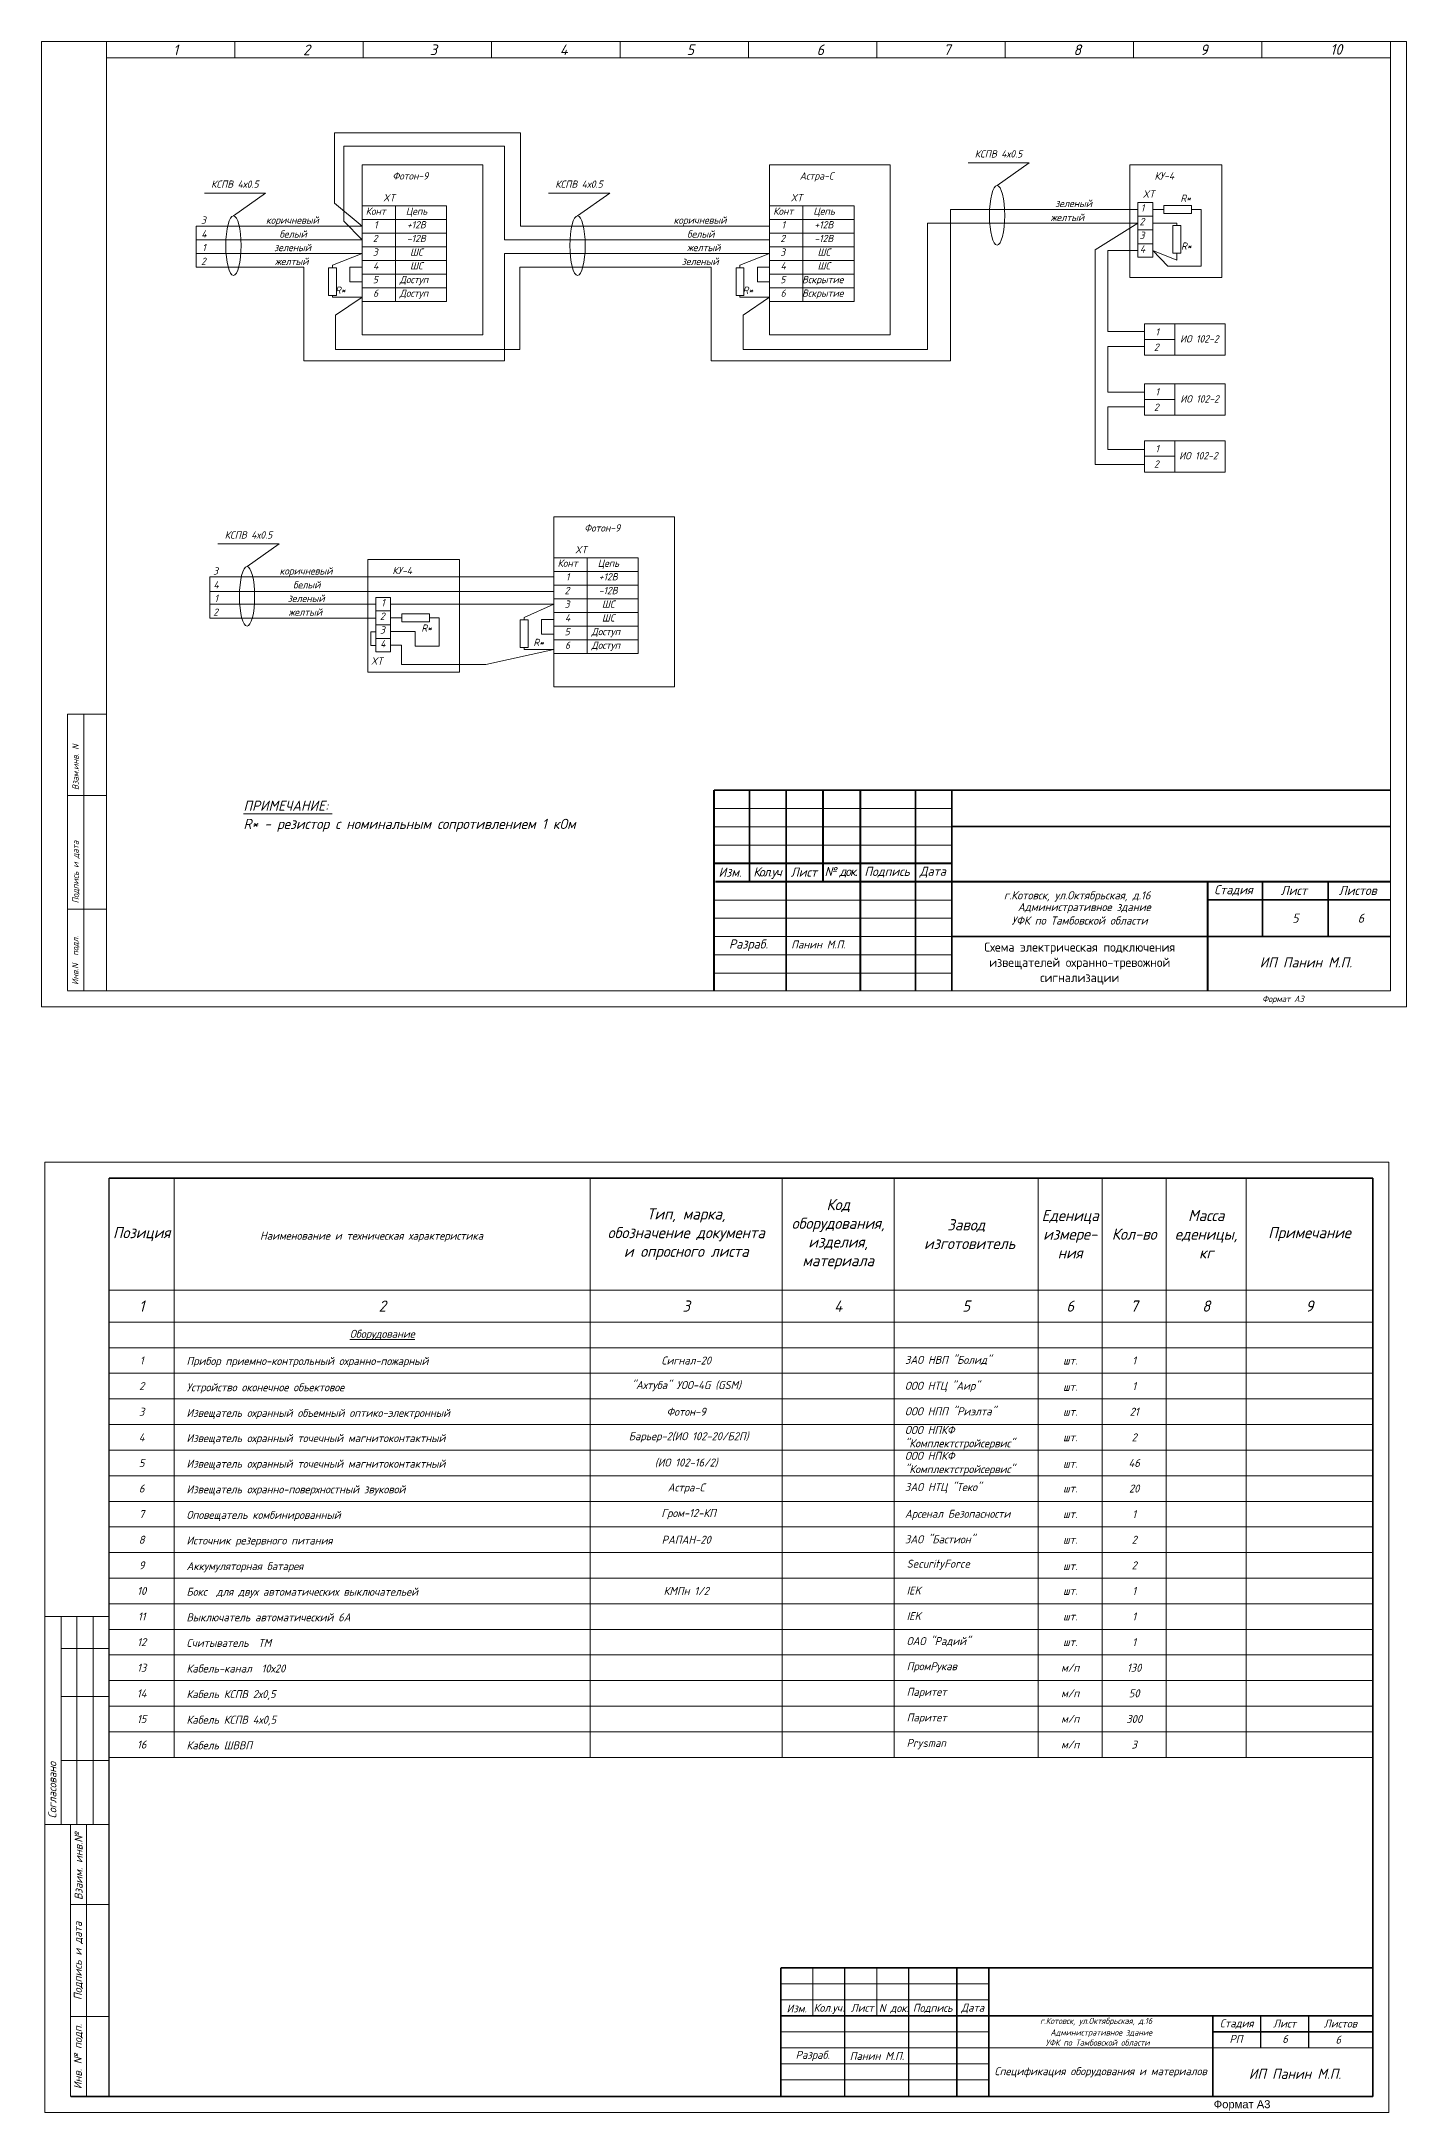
# Model space of a CAD drawing. Header units: inches. Extents: x 12 to 2125, y 393 to 1751.
# Drawn here: x 12.1 to 146.5, y 1052.8 to 1256.7 of the extents above; entities that cross this region are included whole.
import ezdxf

# ---------------------------------------------------------------- set-up
doc = ezdxf.new("R2010")
doc.units = ezdxf.units.IN
doc.header["$MEASUREMENT"] = 0
doc.linetypes.add('Caddy_Solid', pattern=[0])
doc.linetypes.add('НЕВИДИМАЯ', pattern=[9.525, 6.35, -3.175])
doc.layers.add('DESC', color=7, linetype='Continuous')
doc.styles.get("Standard").update_dxf_attribs({"font": 'GOST_Common Italic_0.ttf'})

msp = doc.modelspace()

# ---------------------------------------------------------------- linework, layer by layer
at = {"layer": 'DESC', "linetype": 'Caddy_Solid', "lineweight": 15}
for p, q in [((18.46, 1255.08), (18.46, 1256.68)), ((31.1, 1255.08), (31.1, 1256.68)), ((43.74, 1255.08), (43.74, 1256.68)), ((56.38, 1255.08), (56.38, 1256.68)), ((69.02, 1255.08), (69.02, 1256.68)), ((81.66, 1255.08), (81.66, 1256.68)), ((94.3, 1255.08), (94.3, 1256.68)), ((106.94, 1255.08), (106.94, 1256.68)), ((119.58, 1255.08), (119.58, 1256.68)), ((132.22, 1255.08), (132.22, 1256.68)), ((144.86, 1255.08), (144.86, 1256.68)), ((18.46, 1255.06), (144.86, 1255.06)), ((18.46, 1255.06), (18.46, 1163.24)), ((144.86, 1255.06), (144.86, 1163.24)), ((14.62, 1163.26), (14.62, 1190.46)), ((14.62, 1190.46), (18.46, 1190.46)), ((16.22, 1190.46), (16.22, 1163.26)), ((14.62, 1182.44), (18.46, 1182.44)), ((14.62, 1171.26), (18.46, 1171.26)), ((144.86, 1163.24), (14.62, 1163.24))]:
    msp.add_line(p, q, dxfattribs=at)
at = {"layer": 'DESC', "color": 0, "lineweight": 15}
for p, q in [((40.92, 1240.77), (40.92, 1247.67)), ((40.92, 1247.67), (59.23, 1247.67)), ((59.23, 1247.67), (59.23, 1238.5)), ((41.84, 1238.98), (41.84, 1246.36)), ((41.84, 1246.36), (57.65, 1246.36)), ((57.65, 1246.36), (57.65, 1237.14)), ((109.31, 1244.73), (103.28, 1244.73)), ((106.14, 1242.5), (109.31, 1244.73)), ((34.13, 1241.75), (28.1, 1241.75)), ((30.96, 1239.51), (34.13, 1241.75)), ((68.01, 1241.75), (61.99, 1241.75)), ((64.84, 1239.51), (68.01, 1241.75)), ((43.63, 1238.5), (40.92, 1240.77)), ((43.63, 1240.49), (46.91, 1240.49)), ((46.91, 1240.49), (46.91, 1239.15)), ((46.91, 1240.49), (51.93, 1240.49)), ((51.93, 1240.49), (51.93, 1239.15)), ((83.75, 1240.49), (87.03, 1240.49)), ((87.03, 1240.49), (87.03, 1239.15)), ((87.03, 1240.49), (92.06, 1240.49)), ((92.06, 1240.49), (92.06, 1239.15)), ((101.56, 1225.23), (101.56, 1240.14)), ((101.56, 1240.14), (108.5, 1240.14)), ((120, 1240.14), (108.5, 1240.14)), ((120, 1240.81), (121.46, 1240.81)), ((120, 1240.81), (120, 1235.43)), ((121.46, 1240.81), (121.46, 1239.47)), ((122.38, 1240.14), (121.46, 1240.14)), ((122.57, 1240.14), (122.38, 1240.14)), ((125.29, 1240.53), (122.57, 1240.53)), ((122.57, 1240.53), (122.57, 1239.75)), ((122.57, 1239.75), (125.29, 1239.75)), ((125.29, 1239.75), (125.29, 1240.53)), ((125.29, 1240.14), (125.53, 1240.14)), ((125.53, 1240.14), (126.25, 1240.14)), ((126.25, 1240.14), (126.25, 1234.55)), ((43.63, 1238.5), (27.29, 1238.5)), ((27.29, 1238.5), (27.29, 1234.45)), ((43.63, 1237.14), (41.84, 1238.98)), ((46.91, 1239.15), (43.63, 1239.15)), ((43.63, 1239.15), (46.91, 1239.15)), ((46.91, 1237.8), (43.63, 1237.8)), ((43.63, 1237.8), (46.91, 1237.8)), ((51.93, 1239.15), (46.91, 1239.15)), ((46.91, 1239.15), (46.91, 1237.8)), ((46.91, 1239.15), (51.93, 1239.15)), ((51.93, 1237.8), (46.91, 1237.8)), ((46.91, 1237.8), (46.91, 1236.46)), ((46.91, 1237.8), (51.93, 1237.8)), ((51.93, 1239.15), (51.93, 1237.8)), ((51.93, 1237.8), (51.93, 1236.46)), ((59.23, 1238.5), (72.26, 1238.5)), ((83.75, 1238.5), (72.26, 1238.5)), ((87.03, 1239.15), (83.75, 1239.15)), ((83.75, 1239.15), (87.03, 1239.15)), ((87.03, 1237.8), (83.75, 1237.8)), ((83.75, 1237.8), (87.03, 1237.8)), ((92.06, 1239.15), (87.03, 1239.15)), ((87.03, 1239.15), (87.03, 1237.8)), ((87.03, 1239.15), (92.06, 1239.15)), ((92.06, 1237.8), (87.03, 1237.8)), ((87.03, 1237.8), (87.03, 1236.46)), ((87.03, 1237.8), (92.06, 1237.8)), ((92.06, 1239.15), (92.06, 1237.8)), ((92.06, 1237.8), (92.06, 1236.46)), ((99.29, 1226.37), (99.29, 1238.78)), ((99.29, 1238.78), (108.5, 1238.78)), ((120, 1238.78), (108.5, 1238.78)), ((120, 1238.78), (115.81, 1236.17)), ((121.46, 1239.47), (120, 1239.47)), ((120, 1239.47), (121.46, 1239.47)), ((121.46, 1238.12), (120, 1238.12)), ((120, 1238.12), (121.46, 1238.12)), ((121.46, 1239.47), (121.46, 1238.12)), ((121.46, 1238.79), (123.83, 1238.79)), ((121.46, 1238.12), (121.46, 1236.77)), ((124.22, 1238.56), (123.44, 1238.56)), ((123.44, 1238.56), (123.44, 1235.84)), ((123.83, 1238.79), (123.83, 1238.73)), ((123.83, 1238.56), (123.83, 1238.74)), ((124.22, 1235.84), (124.22, 1238.56)), ((43.63, 1237.14), (27.29, 1237.14)), ((43.63, 1235.81), (27.29, 1235.81)), ((40.71, 1234.64), (43.63, 1235.81)), ((46.91, 1236.46), (43.63, 1236.46)), ((43.63, 1236.46), (46.91, 1236.46)), ((51.93, 1236.46), (46.91, 1236.46)), ((46.91, 1236.46), (46.91, 1235.11)), ((46.91, 1236.46), (51.93, 1236.46)), ((51.93, 1236.46), (51.93, 1235.11)), ((57.65, 1237.14), (72.65, 1237.14)), ((57.65, 1225.23), (57.65, 1235.81)), ((57.65, 1235.81), (72.26, 1235.81)), ((83.75, 1237.14), (72.26, 1237.14)), ((83.75, 1235.81), (72.26, 1235.81)), ((80.83, 1234.64), (83.75, 1235.81)), ((87.03, 1236.46), (83.75, 1236.46)), ((83.75, 1236.46), (87.03, 1236.46)), ((92.06, 1236.46), (87.03, 1236.46)), ((87.03, 1236.46), (87.03, 1235.11)), ((87.03, 1236.46), (92.06, 1236.46)), ((92.06, 1236.46), (92.06, 1235.11)), ((115.81, 1236.17), (115.81, 1215.04)), ((117.06, 1228.12), (117.06, 1236.1)), ((117.06, 1236.1), (120, 1236.1)), ((121.46, 1236.77), (120, 1236.77)), ((120, 1236.77), (121.46, 1236.77)), ((120, 1235.43), (121.46, 1235.43)), ((121.46, 1236.77), (121.46, 1235.43)), ((122.94, 1234.55), (121.46, 1236.1)), ((123.83, 1235.14), (121.46, 1236.1)), ((123.44, 1235.84), (124.22, 1235.84)), ((123.83, 1235.84), (123.83, 1235.6)), ((123.83, 1235.6), (123.83, 1235.14)), ((37.88, 1234.45), (27.29, 1234.45)), ((37.88, 1234.45), (37.88, 1225.23)), ((40.31, 1234.4), (40.31, 1231.68)), ((41.1, 1234.4), (40.31, 1234.4)), ((40.71, 1234.4), (40.71, 1234.64)), ((41.1, 1231.68), (41.1, 1234.4)), ((43.63, 1234.45), (42.41, 1234.45)), ((42.41, 1234.45), (42.41, 1233)), ((46.91, 1235.11), (43.63, 1235.11)), ((43.63, 1235.11), (46.91, 1235.11)), ((46.91, 1233.76), (43.63, 1233.76)), ((43.63, 1233.76), (46.91, 1233.76)), ((51.93, 1235.11), (46.91, 1235.11)), ((46.91, 1235.11), (46.91, 1233.76)), ((46.91, 1235.11), (51.93, 1235.11)), ((51.93, 1233.76), (46.91, 1233.76)), ((46.91, 1233.76), (46.91, 1232.42)), ((46.91, 1233.76), (51.93, 1233.76)), ((51.93, 1235.11), (51.93, 1233.76)), ((51.93, 1233.76), (51.93, 1232.42)), ((59.17, 1226.37), (59.17, 1234.45)), ((59.17, 1234.45), (72.26, 1234.45)), ((78, 1234.45), (72.26, 1234.45)), ((78, 1234.45), (78, 1225.23)), ((80.44, 1234.4), (80.44, 1231.68)), ((81.22, 1234.4), (80.44, 1234.4)), ((80.83, 1234.4), (80.83, 1234.64)), ((81.22, 1231.68), (81.22, 1234.4)), ((83.75, 1234.45), (82.54, 1234.45)), ((82.54, 1234.45), (82.54, 1233)), ((87.03, 1235.11), (83.75, 1235.11)), ((83.75, 1235.11), (87.03, 1235.11)), ((87.03, 1233.76), (83.75, 1233.76)), ((83.75, 1233.76), (87.03, 1233.76)), ((92.06, 1235.11), (87.03, 1235.11)), ((87.03, 1235.11), (87.03, 1233.76)), ((87.03, 1235.11), (92.06, 1235.11)), ((92.06, 1233.76), (87.03, 1233.76)), ((87.03, 1233.76), (87.03, 1232.42)), ((87.03, 1233.76), (92.06, 1233.76)), ((92.06, 1235.11), (92.06, 1233.76)), ((92.06, 1233.76), (92.06, 1232.42)), ((126.25, 1234.55), (122.94, 1234.55)), ((40.31, 1231.68), (41.1, 1231.68)), ((40.71, 1231.68), (40.71, 1231.49)), ((40.71, 1231.49), (43.63, 1231.49)), ((43.63, 1231.49), (41.02, 1229.73)), ((42.41, 1233), (43.63, 1233)), ((46.91, 1232.42), (43.63, 1232.42)), ((43.63, 1232.42), (46.91, 1232.42)), ((51.93, 1232.42), (46.91, 1232.42)), ((46.91, 1232.42), (46.91, 1231.07)), ((46.91, 1232.42), (51.93, 1232.42)), ((51.93, 1232.42), (51.93, 1231.07)), ((80.44, 1231.68), (81.22, 1231.68)), ((80.83, 1231.68), (80.83, 1231.49)), ((80.83, 1231.49), (83.75, 1231.49)), ((83.75, 1231.49), (81.15, 1229.73)), ((82.54, 1233), (83.75, 1233)), ((87.03, 1232.42), (83.75, 1232.42)), ((83.75, 1232.42), (87.03, 1232.42)), ((92.06, 1232.42), (87.03, 1232.42)), ((87.03, 1232.42), (87.03, 1231.07)), ((87.03, 1232.42), (92.06, 1232.42)), ((92.06, 1232.42), (92.06, 1231.07)), ((41.02, 1229.73), (41.02, 1226.37)), ((46.91, 1231.07), (43.63, 1231.07)), ((51.93, 1231.07), (46.91, 1231.07)), ((81.15, 1229.73), (81.15, 1226.37)), ((87.03, 1231.07), (83.75, 1231.07)), ((92.06, 1231.07), (87.03, 1231.07)), ((120.67, 1228.12), (117.06, 1228.12)), ((120.67, 1227.33), (123.64, 1227.33)), ((37.88, 1225.23), (57.65, 1225.23)), ((41.02, 1226.37), (59.17, 1226.37)), ((78, 1225.23), (101.56, 1225.23)), ((81.15, 1226.37), (99.29, 1226.37)), ((117.06, 1222.16), (117.06, 1226.66)), ((117.06, 1226.66), (120.67, 1226.66)), ((120.67, 1222.16), (117.06, 1222.16)), ((120.67, 1221.43), (123.64, 1221.43)), ((117.06, 1216.52), (117.06, 1220.7)), ((117.06, 1220.7), (120.67, 1220.7)), ((115.81, 1215.04), (120.67, 1215.04)), ((120.67, 1216.52), (117.06, 1216.52)), ((120.67, 1215.84), (123.64, 1215.84)), ((35.46, 1207.22), (29.44, 1207.22)), ((32.3, 1204.98), (35.46, 1207.22)), ((62.52, 1205.85), (65.8, 1205.85)), ((65.8, 1205.85), (65.8, 1204.5)), ((65.8, 1205.85), (70.82, 1205.85)), ((70.82, 1205.85), (70.82, 1204.5)), ((62.52, 1203.97), (28.63, 1203.97)), ((28.63, 1203.97), (28.63, 1199.92)), ((65.8, 1204.5), (62.52, 1204.5)), ((62.52, 1204.5), (65.8, 1204.5)), ((65.8, 1203.15), (62.52, 1203.15)), ((62.52, 1203.15), (65.8, 1203.15)), ((70.82, 1204.5), (65.8, 1204.5)), ((65.8, 1204.5), (65.8, 1203.15)), ((65.8, 1204.5), (70.82, 1204.5)), ((70.82, 1203.15), (65.8, 1203.15)), ((65.8, 1203.15), (65.8, 1201.81)), ((65.8, 1203.15), (70.82, 1203.15)), ((70.82, 1204.5), (70.82, 1203.15)), ((70.82, 1203.15), (70.82, 1201.81)), ((62.52, 1202.53), (28.63, 1202.53)), ((44.97, 1201.28), (28.63, 1201.28)), ((44.97, 1201.96), (46.43, 1201.96)), ((44.97, 1201.96), (44.97, 1196.58)), ((46.43, 1201.96), (46.43, 1200.62)), ((46.43, 1201.29), (62.52, 1201.29)), ((59.6, 1199.97), (62.52, 1201.29)), ((65.8, 1201.81), (62.52, 1201.81)), ((62.52, 1201.81), (65.8, 1201.81)), ((70.82, 1201.81), (65.8, 1201.81)), ((65.8, 1201.81), (65.8, 1200.46)), ((65.8, 1201.81), (70.82, 1201.81)), ((70.82, 1201.81), (70.82, 1200.46)), ((44.97, 1199.92), (28.63, 1199.92)), ((46.43, 1200.62), (44.97, 1200.62)), ((44.97, 1200.62), (46.43, 1200.62)), ((46.43, 1199.27), (44.97, 1199.27)), ((44.97, 1199.27), (46.43, 1199.27)), ((46.43, 1200.62), (46.43, 1199.27)), ((47.35, 1199.94), (46.43, 1199.94)), ((46.43, 1199.27), (46.43, 1197.92)), ((47.54, 1199.94), (47.35, 1199.94)), ((50.26, 1200.34), (47.54, 1200.34)), ((47.54, 1200.34), (47.54, 1199.55)), ((47.54, 1199.55), (50.26, 1199.55)), ((50.26, 1199.55), (50.26, 1200.34)), ((50.26, 1199.94), (50.5, 1199.94)), ((50.5, 1199.94), (51.22, 1199.94)), ((51.22, 1199.94), (51.22, 1197.15)), ((59.2, 1199.73), (59.2, 1197.01)), ((59.99, 1199.73), (59.2, 1199.73)), ((59.6, 1199.73), (59.6, 1199.97)), ((59.99, 1197.01), (59.99, 1199.73)), ((62.52, 1199.78), (61.3, 1199.78)), ((61.3, 1199.78), (61.3, 1198.34)), ((65.8, 1200.46), (62.52, 1200.46)), ((62.52, 1200.46), (65.8, 1200.46)), ((65.8, 1199.11), (62.52, 1199.11)), ((62.52, 1199.11), (65.8, 1199.11)), ((70.82, 1200.46), (65.8, 1200.46)), ((65.8, 1200.46), (65.8, 1199.11)), ((65.8, 1200.46), (70.82, 1200.46)), ((70.82, 1199.11), (65.8, 1199.11)), ((65.8, 1199.11), (65.8, 1197.77)), ((65.8, 1199.11), (70.82, 1199.11)), ((70.82, 1200.46), (70.82, 1199.11)), ((70.82, 1199.11), (70.82, 1197.77)), ((44.97, 1198.57), (44.48, 1198.57)), ((44.48, 1198.57), (44.48, 1197.22)), ((44.48, 1197.22), (44.97, 1197.22)), ((46.43, 1197.92), (44.97, 1197.92)), ((44.97, 1197.92), (46.43, 1197.92)), ((48.86, 1198.6), (46.43, 1198.6)), ((46.43, 1197.92), (46.43, 1196.58)), ((46.43, 1197.25), (47.5, 1197.25)), ((47.5, 1197.25), (47.5, 1195.36)), ((48.86, 1197.15), (48.86, 1198.6)), ((51.22, 1197.15), (48.86, 1197.15)), ((55.8, 1195.36), (62.52, 1196.82)), ((59.2, 1197.01), (59.99, 1197.01)), ((59.6, 1197.01), (59.6, 1196.82)), ((59.6, 1196.82), (62.52, 1196.82)), ((61.3, 1198.34), (62.52, 1198.34)), ((65.8, 1197.77), (62.52, 1197.77)), ((62.52, 1197.77), (65.8, 1197.77)), ((70.82, 1197.77), (65.8, 1197.77)), ((65.8, 1197.77), (65.8, 1196.42)), ((65.8, 1197.77), (70.82, 1197.77)), ((70.82, 1197.77), (70.82, 1196.42)), ((44.97, 1196.58), (46.43, 1196.58)), ((47.5, 1195.36), (55.8, 1195.36)), ((65.8, 1196.42), (62.52, 1196.42)), ((70.82, 1196.42), (65.8, 1196.42)), ((31.95, 1180.65), (40.67, 1180.65))]:
    msp.add_line(p, q, dxfattribs=at)
at = {"layer": 'DESC', "color": 7, "lineweight": 15}
for p, q in [((78.28, 1181.18), (101.68, 1181.18)), ((78.28, 1179.38), (101.68, 1179.38)), ((78.28, 1170.38), (101.68, 1170.38)), ((78.28, 1168.58), (101.68, 1168.58)), ((78.28, 1166.78), (101.68, 1166.78)), ((78.26, 1164.98), (101.68, 1164.98)), ((12.41, 1052.82), (12.41, 1146.37)), ((12.41, 1146.37), (144.71, 1146.37)), ((144.71, 1146.37), (144.71, 1052.82)), ((25.14, 1144.8), (25.14, 1087.78)), ((66.09, 1144.8), (66.09, 1087.78)), ((84.99, 1144.8), (84.99, 1087.78)), ((96.02, 1144.8), (96.02, 1087.78)), ((110.19, 1144.8), (110.19, 1087.78)), ((116.49, 1144.8), (116.49, 1087.78)), ((122.79, 1144.8), (122.79, 1087.78)), ((130.67, 1144.8), (130.67, 1087.78)), ((18.71, 1133.77), (143.14, 1133.77)), ((18.71, 1130.62), (143.14, 1130.62)), ((18.71, 1128.1), (143.14, 1128.1)), ((18.71, 1125.58), (143.14, 1125.58)), ((18.71, 1123.06), (143.14, 1123.06)), ((18.71, 1120.54), (143.14, 1120.54)), ((18.71, 1118.02), (143.14, 1118.02)), ((18.71, 1115.5), (143.14, 1115.5)), ((18.71, 1112.98), (143.14, 1112.98)), ((18.71, 1110.46), (143.14, 1110.46)), ((18.71, 1107.94), (143.14, 1107.94)), ((18.71, 1105.42), (143.14, 1105.42)), ((18.71, 1102.9), (143.14, 1102.9)), ((18.71, 1100.38), (143.14, 1100.38)), ((18.71, 1097.86), (143.14, 1097.86)), ((18.71, 1095.34), (143.14, 1095.34)), ((18.71, 1092.82), (143.14, 1092.82)), ((18.71, 1090.3), (143.14, 1090.3)), ((18.71, 1087.78), (143.14, 1087.78)), ((87.99, 1067.05), (87.99, 1062.33)), ((94.29, 1067.05), (94.29, 1062.33)), ((84.84, 1065.48), (105.32, 1065.48)), ((84.84, 1063.9), (105.32, 1063.9)), ((84.84, 1060.75), (105.32, 1060.75)), ((84.84, 1059.18), (105.32, 1059.18)), ((105.32, 1059.18), (143.12, 1059.18)), ((84.84, 1057.6), (105.32, 1057.6)), ((84.84, 1056.03), (105.32, 1056.03)), ((144.71, 1052.82), (12.41, 1052.82))]:
    msp.add_line(p, q, dxfattribs=at)
at = {"layer": 'DESC', "color": 7, "linetype": 'Continuous', "lineweight": 15}
for p, q in [((78.35, 1177.58), (101.71, 1177.58)), ((78.35, 1172.14), (101.61, 1172.14))]:
    msp.add_line(p, q, dxfattribs=at)
at = {"layer": 'DESC', "lineweight": 15}
for p, q in [((18.71, 1101.64), (12.41, 1101.64)), ((13.99, 1101.64), (13.99, 1081.17)), ((15.56, 1101.64), (15.56, 1081.17)), ((17.14, 1101.64), (17.14, 1081.17)), ((18.71, 1098.49), (13.99, 1098.49)), ((18.71, 1093.77), (13.99, 1093.77)), ((18.71, 1087.47), (13.99, 1087.47)), ((18.71, 1081.17), (12.41, 1081.17)), ((14.93, 1081.17), (14.93, 1054.39)), ((14.93, 1081.17), (18.71, 1081.17)), ((16.51, 1081.17), (16.51, 1054.39)), ((14.93, 1073.29), (18.71, 1073.29)), ((14.93, 1062.27), (18.71, 1062.27))]:
    msp.add_line(p, q, dxfattribs=at)
msp.add_lwpolyline([(12.06, 1161.64), (146.46, 1161.64), (146.46, 1256.68), (12.06, 1256.68)], close=True, dxfattribs=at)
at = {"layer": 'DESC', "color": 0, "lineweight": 15}
for points in [[(43.63, 1244.54), (55.5, 1244.54), (55.5, 1227.8), (43.63, 1227.8)], [(83.75, 1244.54), (95.63, 1244.54), (95.63, 1227.8), (83.75, 1227.8)], [(119.22, 1233.44), (128.26, 1233.44), (128.26, 1244.54), (119.22, 1244.54)], [(120.67, 1228.88), (128.6, 1228.88), (128.6, 1225.79), (120.67, 1225.79)], [(120.67, 1228.88), (123.64, 1228.88), (123.64, 1225.79), (120.67, 1225.79)], [(120.67, 1222.97), (128.6, 1222.97), (128.6, 1219.88), (120.67, 1219.88)], [(120.67, 1222.97), (123.64, 1222.97), (123.64, 1219.88), (120.67, 1219.88)], [(120.67, 1217.38), (128.6, 1217.38), (128.6, 1214.29), (120.67, 1214.29)], [(120.67, 1217.38), (123.64, 1217.38), (123.64, 1214.29), (120.67, 1214.29)], [(62.52, 1209.89), (74.39, 1209.89), (74.39, 1193.15), (62.52, 1193.15)], [(44.19, 1194.59), (53.23, 1194.59), (53.23, 1205.69), (44.19, 1205.69)]]:
    msp.add_lwpolyline(points, close=True, dxfattribs=at)
at = {"layer": 'DESC', "color": 7, "lineweight": 15}
for points, const_width in [([(78.28, 1182.98), (144.86, 1182.98)], 0.18), ([(78.28, 1182.98), (78.28, 1163.24)], 0.18), ([(85.38, 1182.98), (85.38, 1163.24)], 0.18), ([(92.68, 1182.98), (92.68, 1163.24)], 0.18), ([(98.11, 1182.93), (98.11, 1163.24)], 0.18), ([(101.68, 1182.98), (101.68, 1163.24)], 0.18), ([(101.69, 1179.41), (144.86, 1179.41)], 0.18), ([(78.28, 1175.78), (101.68, 1175.78)], 0.18), ([(101.68, 1172.18), (101.68, 1172.18)], 0.072), ([(126.88, 1173.95), (126.88, 1163.24)], 0.18), ([(126.88, 1172.18), (144.86, 1172.18)], 0.18), ([(132.28, 1173.95), (132.28, 1168.58)], 0.18), ([(101.68, 1168.58), (144.86, 1168.58)], 0.18), ([(18.71, 1144.8), (18.71, 1054.39), (143.14, 1054.39)], 0.158), ([(143.14, 1144.8), (18.71, 1144.8)], 0.158), ([(143.14, 1054.39), (143.14, 1144.8)], 0.158), ([(84.84, 1067.05), (84.84, 1054.45)], 0.158), ([(84.84, 1067.05), (143.12, 1067.05)], 0.158), ([(91.14, 1067.05), (91.14, 1054.39)], 0.158), ([(97.44, 1067.05), (97.44, 1054.45)], 0.158), ([(102.17, 1067.05), (102.17, 1054.45)], 0.158), ([(105.32, 1067.05), (105.32, 1054.45)], 0.158), ([(84.84, 1062.33), (143.12, 1062.33)], 0.158), ([(127.37, 1054.39), (127.37, 1062.33)], 0.158), ([(132.09, 1059.18), (132.09, 1062.33)], 0.158), ([(136.82, 1059.18), (136.82, 1062.33)], 0.158), ([(127.37, 1060.75), (143.12, 1060.75)], 0.158)]:
    msp.add_lwpolyline(points, dxfattribs=dict(at, const_width=const_width))
at = {"layer": 'DESC', "color": 7, "linetype": 'Continuous', "lineweight": 15, "const_width": 0.18}
for points in [[(81.76, 1174.07), (81.76, 1182.98)], [(89, 1173.97), (89, 1182.98)], [(78.41, 1173.97), (144.86, 1173.97)]]:
    msp.add_lwpolyline(points, dxfattribs=at)
at = {"layer": 'DESC', "linetype": 'Continuous', "lineweight": 15, "const_width": 0.18}
msp.add_lwpolyline([(138.74, 1173.97), (138.74, 1168.58)], dxfattribs=at)
at = {"layer": 'DESC', "lineweight": 15, "const_width": 0.158}
msp.add_lwpolyline([(14.93, 1054.39), (18.71, 1054.39)], dxfattribs=at)
at = {"layer": 'DESC', "color": 0, "lineweight": 15}
for centre in [(106.14, 1239.56), (30.96, 1236.58), (64.84, 1236.58), (32.3, 1202.05)]:
    msp.add_ellipse(centre, major_axis=(0, -2.93), ratio=0.255671, dxfattribs=at)

# ---------------------------------------------------------------- texts
at = {"layer": 'DESC', "lineweight": 15}
for s, height, p in [('1', 1.05, (25.02, 1255.32)), ('2', 1.05, (37.82, 1255.32)), ('3', 1.05, (50.3, 1255.33)), ('4', 1.05, (63.1, 1255.33)), ('5', 1.05, (75.58, 1255.33)), ('6', 1.05, (88.38, 1255.33)), ('7', 1.05, (100.86, 1255.33)), ('8', 1.05, (113.66, 1255.33)), ('9', 1.05, (126.14, 1255.33)), ('10', 1.048, (138.94, 1255.37)), ('Формат А3', 0.629, (132.24, 1162.12))]:
    msp.add_text(s, height=height, dxfattribs=at).set_placement(p)
for s, p in [('Взам.инв. N', (15.73, 1182.99)), ('Подпись и дата', (15.73, 1171.84)), ('Инв.N  подл.', (15.7, 1163.81))]:
    msp.add_text(s, height=0.6288, rotation=90, dxfattribs=at).set_placement(p)
at = {"layer": 'DESC', "color": 7, "lineweight": 15}
for s, height, p in [('Прибор приемно-контрольный охранно-пожарный ', 0.7875, (26.34, 1126.4)), ('Устройство оконечное объектовое ', 0.7875, (26.34, 1123.81)), ('Извещатель охранный объемный оптико-электронный ', 0.7875, (26.34, 1121.29)), ('Извещатель охранный точечный магнитоконтактный', 0.7875, (26.34, 1118.81)), ('Извещатель охранный точечный магнитоконтактный ', 0.7875, (26.34, 1116.29)), ('Извещатель охранно-поверхностный звуковой ', 0.7875, (26.34, 1113.77)), ('Оповещатель комбинированный', 0.7875, (26.34, 1111.25)), ('Источник резервного питания ', 0.7875, (26.34, 1108.73)), ('Аккумуляторная батарея ', 0.7875, (26.34, 1106.21)), ('Бокс  для двух автоматических выключательей', 0.7875, (26.34, 1103.69)), ('Выключатель автоматический 6А', 0.7875, (26.34, 1101.17)), ('Считыватель  ТМ', 0.7875, (26.34, 1098.65)), ('Кабель-канал  10х20', 0.7875, (26.34, 1096.13)), ('Кабель КСПВ 2х0,5', 0.7875, (26.34, 1093.61)), ('Кабель КСПВ 4х0,5', 0.7875, (26.34, 1091.09)), ('Кабель ШВВП', 0.7875, (26.34, 1088.57)), ('Кол.уч.', 0.787, (88.08, 1062.74)), ('Лист', 0.787, (91.74, 1062.73)), ('N док.', 0.787, (94.51, 1062.71)), ('РП', 0.787, (129.02, 1059.67)), ('6', 0.787, (134.22, 1059.67)), ('6', 0.787, (139.46, 1059.6))]:
    msp.add_text(s, height=height, dxfattribs=at).set_placement(p)
at = {"layer": 'DESC', "color": 0, "lineweight": 15, "attachment_point": 1}
for s, width, heights, insert, char_height in [('КСПВ 4х0.5', 11.8019, [0.819], (103.94, 1245.97), 0.72), ('\\pi2.981;Фотон-9', 9.8953, [1.61], (43.63, 1243.8), 0.72), ('\\pi2.96136;Астра-С', 9.8953, [1.61], (83.75, 1243.8), 0.72), ('\\pi2.78066;КУ-4', 7.7595, [1.61], (118.86, 1243.8), 0.72), ('КСПВ 4х0.5', 7.3081, [1.09], (28.76, 1242.99), 0.72), ('\\pi1.31405;XT', 2.603, [4.06], (44.39, 1241.66), 0.72), ('КСПВ 4х0.5', 9.4651, [1.09], (62.64, 1242.99), 0.72), ('\\pi1.31405;XT', 2.603, [4.06], (84.51, 1241.66), 0.72), ('\\pi1.31405;XT', 2.603, [4.06], (119.17, 1242.02), 0.72), ('\\pi0.80102;R*', 2.603, [4.06], (123.39, 1241.6), 0.72), ('\\pi0.35132;Конт', 2.603, [4.06], (43.63, 1240.33), 0.72), ('\\pi1.02068;Цепь', 4.1599, [4.06], (46.91, 1240.33), 0.72), ('\\pi0.35132;Конт', 2.603, [4.06], (83.75, 1240.33), 0.72), ('\\pi1.02068;Цепь', 4.1599, [4.06], (87.03, 1240.33), 0.72), ('\\pi-0.43252;желтый', 2.603, [0.786], (111.86, 1239.72), 0.72), ('зеленый', 2.603, [0.786], (111.86, 1241.09), 0.72), ('\\pi1.17084;1', 2.603, [4.06], (119.12, 1240.65), 0.72), ('\\pi1.04621;3', 2.603, [0.786], (26.72, 1239.45), 0.72), ('\\pi1.07921;4', 2.603, [0.786], (26.72, 1238.08), 0.72), ('\\pi-1.32761;коричневый', 2.603, [0.786], (35.49, 1239.45), 0.72), ('белый', 2.603, [0.786], (35.49, 1238.08), 0.72), ('\\pi1.04593;2', 2.603, [4.06], (43.63, 1237.64), 0.72), ('\\pi1.17084;1', 2.603, [4.06], (43.63, 1238.99), 0.72), ('\\pi1.12649;+12В', 4.1599, [4.06], (46.91, 1238.99), 0.72), ('\\pi1.12186;-12В', 4.1599, [4.06], (46.91, 1237.64), 0.72), ('\\pi-1.32761;коричневый', 2.603, [0.786], (75.62, 1239.45), 0.72), ('белый', 2.603, [0.786], (75.62, 1238.08), 0.72), ('\\pi1.04593;2', 2.603, [4.06], (83.75, 1237.64), 0.72), ('\\pi1.17084;1', 2.603, [4.06], (83.75, 1238.99), 0.72), ('\\pi1.12649;+12В', 4.1599, [4.06], (87.03, 1238.99), 0.72), ('\\pi1.12186;-12В', 4.1599, [4.06], (87.03, 1237.64), 0.72), ('\\pi1.04593;2', 2.603, [4.06], (119.12, 1239.3), 0.72), ('\\pi1.04621;3', 2.603, [4.06], (119.12, 1237.96), 0.72), ('\\pi1.17084;1', 2.603, [0.786], (26.72, 1236.75), 0.72), ('\\pi-0.52088;зеленый', 2.603, [0.786], (35.49, 1236.75), 0.72), ('\\pi1.04621;3', 2.603, [4.06], (43.63, 1236.3), 0.72), ('\\pi1.43549;ШС', 4.1599, [4.06], (46.91, 1236.3), 0.72), ('желтый', 2.603, [0.786], (75.62, 1236.75), 0.72), ('\\pi1.04621;3', 2.603, [4.06], (83.75, 1236.3), 0.72), ('\\pi1.43549;ШС', 4.1599, [4.06], (87.03, 1236.3), 0.72), ('\\pi1.07921;4', 2.603, [4.06], (119.12, 1236.61), 0.72), ('\\pi0.80102;R*', 2.603, [4.06], (123.45, 1236.89), 0.72), ('\\pi1.04593;2', 2.603, [0.786], (26.72, 1235.39), 0.72), ('\\pi-0.43252;желтый', 2.603, [0.786], (35.49, 1235.39), 0.72), ('\\pi1.04839;5', 2.603, [4.06], (43.63, 1233.6), 0.72), ('\\pi1.07921;4', 2.603, [4.06], (43.63, 1234.95), 0.72), ('\\pi0.41768;Доступ', 4.1599, [4.06], (46.91, 1233.6), 0.72), ('\\pi1.43549;ШС', 4.1599, [4.06], (46.91, 1234.95), 0.72), ('\\pi-0.52088;зеленый', 2.603, [0.786], (75.62, 1235.39), 0.72), ('\\pi1.04839;5', 2.603, [4.06], (83.75, 1233.6), 0.72), ('\\pi1.07921;4', 2.603, [4.06], (83.75, 1234.95), 0.72), ('\\pi-0.08632;Вскрытие', 4.1599, [4.06], (87.03, 1233.6), 0.72), ('\\pi1.43549;ШС', 4.1599, [4.06], (87.03, 1234.95), 0.72), ('\\pi0.80102;R*', 2.603, [4.06], (40.16, 1232.55), 0.72), ('\\pi1.08384;6', 2.603, [4.06], (43.63, 1232.26), 0.72), ('\\pi0.41768;Доступ', 4.1599, [4.06], (46.91, 1232.26), 0.72), ('\\pi0.80102;R*', 2.603, [4.06], (80.28, 1232.55), 0.72), ('\\pi1.08384;6', 2.603, [4.06], (83.75, 1232.26), 0.72), ('\\pi-0.08632;Вскрытие', 4.1599, [4.06], (87.03, 1232.26), 0.72), ('\\pi1.17084;1', 2.603, [4.06], (120.56, 1228.45), 0.72), ('\\pi0.27252;ИО 102-2', 4.4347, [3.31], (123.88, 1227.76), 0.72), ('\\pi1.04593;2', 2.603, [4.06], (120.54, 1226.94), 0.72), ('\\pi1.17084;1', 2.603, [4.06], (120.56, 1222.55), 0.72), ('\\pi0.27252;ИО 102-2', 4.4347, [3.31], (123.9, 1221.85), 0.72), ('\\pi1.04593;2', 2.603, [4.06], (120.54, 1221.03), 0.72), ('\\pi1.04593;2', 2.603, [4.06], (120.54, 1215.44), 0.72), ('\\pi1.17084;1', 2.603, [4.06], (120.56, 1216.96), 0.72), ('\\pi0.27252;ИО 102-2', 4.4347, [3.31], (123.79, 1216.26), 0.72), ('\\pi2.981;Фотон-9', 9.8953, [1.61], (62.52, 1209.15), 0.72), ('\\pi1.31405;XT', 2.603, [4.06], (63.28, 1207.01), 0.72), ('\\pi1.04621;3', 2.603, [0.786], (27.92, 1204.92), 0.72), ('\\pi-1.32761;коричневый', 2.603, [0.786], (36.83, 1204.92), 0.72), ('\\pi2.78066;КУ-4', 7.7595, [1.61], (43.83, 1204.96), 0.72), ('\\pi0.35132;Конт', 2.603, [4.06], (62.52, 1205.68), 0.72), ('\\pi1.02068;Цепь', 4.1599, [4.06], (65.8, 1205.68), 0.72), ('\\pi1.07921;4', 2.603, [0.786], (27.92, 1203.55), 0.72), ('белый', 2.603, [0.786], (36.83, 1203.55), 0.72), ('\\pi1.04593;2', 2.603, [4.06], (62.52, 1202.99), 0.72), ('\\pi1.17084;1', 2.603, [4.06], (62.52, 1204.34), 0.72), ('\\pi1.12649;+12В', 4.1599, [4.06], (65.8, 1204.34), 0.72), ('\\pi1.12186;-12В', 4.1599, [4.06], (65.8, 1202.99), 0.72), ('\\pi1.04593;2', 2.603, [0.786], (27.92, 1200.86), 0.72), ('\\pi1.17084;1', 2.603, [0.786], (27.92, 1202.22), 0.72), ('\\pi-0.52088;зеленый', 2.603, [0.786], (36.83, 1202.22), 0.72), ('\\pi-0.43252;желтый', 2.603, [0.786], (36.83, 1200.86), 0.72), ('\\pi1.17084;1', 2.603, [4.06], (44.34, 1201.8), 0.72), ('\\pi1.04621;3', 2.603, [4.06], (62.52, 1201.65), 0.72), ('\\pi1.43549;ШС', 4.1599, [4.06], (65.8, 1201.65), 0.72), ('\\pi1.04593;2', 2.603, [4.06], (44.34, 1200.46), 0.72), ('\\pi1.04621;3', 2.603, [4.06], (44.34, 1199.11), 0.72), ('\\pi0.80102;R*', 2.603, [4.06], (48.66, 1199.29), 0.72), ('\\pi1.04839;5', 2.603, [4.06], (62.52, 1198.95), 0.72), ('\\pi1.07921;4', 2.603, [4.06], (62.52, 1200.3), 0.72), ('\\pi0.41768;Доступ', 4.1599, [4.06], (65.8, 1198.95), 0.72), ('\\pi1.43549;ШС', 4.1599, [4.06], (65.8, 1200.3), 0.72), ('\\pi1.07921;4', 2.603, [4.06], (44.34, 1197.76), 0.72), ('\\pi0.80102;R*', 2.603, [4.06], (59.69, 1197.88), 0.72), ('\\pi1.08384;6', 2.603, [4.06], (62.52, 1197.61), 0.72), ('\\pi0.41768;Доступ', 4.1599, [4.06], (65.8, 1197.61), 0.72), ('\\pi1.31405;XT', 2.603, [4.06], (43.19, 1196.06), 0.72), ('ПРИМЕЧАНИЕ:', 12.0546, [0.819], (31.95, 1181.95), 1), ('R* - резистор с номинальным сопротивлением 1 кОм', 34.4536, [0.857], (31.95, 1180.16), 1), ('\\pi21.61715;г.Котовск, ул.Октябрьская, д.16', 59.1919, [0], (85.2, 1173.03), 0.8), ('\\pi22.62291; Административное здание \\P\\pi22.49473;УФК по Тамбовской области', 59.1919, [0], (85.07, 1171.88), 0.8), ('\\pi23.61185;г.Котовск, ул.Октябрьская, д.16', 59.1919, [0], (86.77, 1062.14), 0.6), ('\\pi24.36617; Административное здание \\P\\pi24.27003;УФК по Тамбовской области', 59.1919, [0], (86.65, 1061), 0.6)]:
    msp.add_mtext_dynamic_manual_height_columns(s, width=width, gutter_width=1, heights=heights, dxfattribs=dict(at, insert=insert, char_height=char_height))
at = {"layer": 'DESC', "color": 0, "lineweight": 15}
note = msp.add_mtext_dynamic_manual_height_columns('КСПВ ', width=4.7916, gutter_width=1, heights=[0.819, 0], dxfattribs=dict(at, insert=(30.1, 1208.46), char_height=0.72, attachment_point=1))
for column, words in zip(note.columns.linked_columns, ['4х0.5']):
    column.text = words
at = {"layer": 'DESC', "color": 0, "lineweight": 15, "attachment_point": 5}
for s, insert, char_height, width in [('Изм.', (79.86, 1174.91), 0.9, 3.4805), ('{\\T0.85;Кол.уч}', (83.5, 1174.81), 0.9, 3.6119), ('Лист', (87.12, 1174.91), 0.9, 3.6273), ('{\\T0.85;№ док.}', (90.77, 1174.91), 0.9, 3.6803), ('Подпись', (95.31, 1174.91), 0.9, 5.4), ('Дата', (99.81, 1174.91), 0.9, 3.6), ('Стадия', (129.42, 1173.11), 0.9, 5.4), ('Лист', (135.36, 1173.11), 0.9, 6.48), ('Листов', (141.65, 1173.11), 0.9, 6.0943), ('5', (135.51, 1170.38), 0.9, 6.4543), ('6', (141.96, 1170.38), 0.9, 6.4543), ('Разраб.', (81.67, 1167.72), 0.9, 7.0924), ('Стадия', (129.73, 1061.54), 0.787, 4.725), ('Лист', (134.45, 1061.58), 0.787, 5.67), ('Листов', (139.95, 1061.58), 0.787, 5.3325)]:
    msp.add_mtext(s, dxfattribs=dict(at, insert=insert, char_height=char_height, width=width))
at = {"layer": 'DESC', "lineweight": 15}
for s, insert, char_height, width, attachment_point in [('Панин М.П.', (88.55, 1167.79), 0.787, 6.3, 5), ('{\\fGOST Common|b0|i0|c204|p34;Схема электрическая подключения извещателей охранно-тревожной сигнализации}', (114.28, 1165.91), 0.9, 25.2, 5), ('Тип, марка, \\Pобозначение документа \\Pи опросного листа', (75.54, 1139.28), 1.1025, 18.9, 5), ('Код оборудования, изделия, материала', (90.5, 1139.28), 1.1025, 11.025, 5), ('Еденица измере-\\Pния', (113.34, 1139.28), 1.1025, 6.3, 5), ('Масса еденицы, \\Pкг', (126.73, 1139.28), 1.1025, 7.875, 5), ('Позиция', (21.93, 1139.28), 1.103, 6.4299, 5), ('Завод\\P изготовитель', (103.1, 1139.28), 1.1025, 14.175, 5), ('Кол-во', (119.64, 1139.28), 1.103, 6.3, 5), ('Примечание', (136.9, 1139.28), 1.103, 12.4701, 5), ('           Наименование и техническая характеристика', (28.32, 1139.02), 0.7875, 40.95, 4), ('1', (21.93, 1132.2), 1.1, 6.4299, 5), ('2', (45.62, 1132.2), 1.1, 40.95, 5), ('3', (75.54, 1132.2), 1.1, 18.9, 5), ('4', (90.5, 1132.2), 1.1, 11.025, 5), ('5', (103.1, 1132.2), 1.1, 14.175, 5), ('6', (113.34, 1132.2), 1.1, 6.3, 5), ('7', (119.64, 1132.2), 1.1, 6.3, 5), ('8', (126.73, 1132.2), 1.1, 7.875, 5), ('9', (136.9, 1132.2), 1.1, 12.4701, 5), ('{\\LОборудование}', (45.62, 1129.36), 0.7875, 40.95, 5), ('ЗАО НВП "Болид"', (97.07, 1126.84), 0.7875, 14.175, 4), ('1', (21.93, 1126.84), 0.787, 6.4299, 5), ('Сигнал-20', (75.54, 1126.84), 0.787, 18.9, 5), ('шт.', (113.34, 1126.84), 0.787, 6.3, 5), ('1', (119.64, 1126.84), 0.787, 6.3, 5), ('2', (21.93, 1124.32), 0.787, 6.4299, 5), ('"Ахтуба" УОО-4G (GSM)', (75.54, 1124.32), 0.7875, 18.9, 5), ('ООО НТЦ "Аир"', (97.07, 1124.25), 0.7875, 14.175, 4), ('шт.', (113.34, 1124.25), 0.787, 6.3, 5), ('1', (119.64, 1124.32), 0.787, 6.3, 5), ('3', (21.93, 1121.8), 0.787, 6.4299, 5), ('Фотон-9', (75.54, 1121.8), 0.787, 18.9, 5), ('ООО НПП "Риэлта"', (97.07, 1121.84), 0.7875, 14.175, 4), ('шт.', (113.34, 1121.8), 0.787, 6.3, 5), ('21', (119.64, 1121.8), 0.787, 6.3, 5), ('4', (21.93, 1119.28), 0.787, 6.4299, 5), (' Барьер-2(ИО 102-20/Б2П)', (75.54, 1119.28), 0.7875, 18.9, 5), ('ООО НПКФ "Комплектстройсервис"', (97.07, 1119.24), 0.7875, 14.175, 4), ('шт.', (113.34, 1119.29), 0.787, 6.3, 5), ('2', (119.64, 1119.28), 0.787, 6.3, 5), ('(ИО 102-16/2)', (75.54, 1116.76), 0.7875, 18.9, 5), ('ООО НПКФ "Комплектстройсервис"', (97.07, 1116.7), 0.7875, 14.175, 4), ('5', (21.93, 1116.76), 0.787, 6.4299, 5), ('шт.', (113.34, 1116.69), 0.787, 6.3, 5), ('46', (119.64, 1116.76), 0.787, 6.3, 5), ('6', (21.93, 1114.24), 0.787, 6.4299, 5), ('Астра-С', (75.54, 1114.24), 0.787, 18.9, 5), ('ЗАО НТЦ "Теко"', (97.07, 1114.28), 0.7875, 14.175, 4), ('шт.', (113.34, 1114.25), 0.787, 6.3, 5), ('20', (119.64, 1114.24), 0.787, 6.3, 5), ('7', (21.93, 1111.72), 0.787, 6.4299, 5), (' Гром-12-КП', (75.54, 1111.72), 0.7875, 18.9, 5), ('Арсенал Безопасности', (97.07, 1111.65), 0.7875, 14.175, 4), ('шт.', (113.34, 1111.73), 0.787, 6.3, 5), ('1', (119.64, 1111.72), 0.787, 6.3, 5), ('8', (21.93, 1109.2), 0.787, 6.4299, 5), ('РАПАН-20', (75.54, 1109.2), 0.787, 18.9, 5), ('ЗАО "Бастион"', (97.07, 1109.24), 0.7875, 14.175, 4), ('шт.', (113.34, 1109.21), 0.787, 6.3, 5), ('2', (119.64, 1109.2), 0.787, 6.3, 5), ('9', (21.93, 1106.68), 0.787, 6.4299, 5), ('SecurityForce', (97.24, 1106.72), 0.7875, 14.175, 4), ('2', (119.64, 1106.68), 0.787, 6.3, 5), ('шт.', (113.34, 1106.61), 0.787, 6.3, 5), ('10', (21.93, 1104.16), 0.787, 6.4299, 5), ('КМПн 1/2', (75.54, 1104.16), 0.787, 18.9, 5), ('IEK', (97.24, 1104.2), 0.787, 14.175, 4), ('шт.', (113.34, 1104.17), 0.787, 6.3, 5), ('1', (119.64, 1104.16), 0.787, 6.3, 5), ('11', (21.93, 1101.64), 0.787, 6.4299, 5), ('IEK', (97.24, 1101.68), 0.787, 14.175, 4), ('шт.', (113.34, 1101.65), 0.787, 6.3, 5), ('1', (119.64, 1101.64), 0.787, 6.3, 5), ('12', (21.93, 1099.12), 0.787, 6.4299, 5), ('ОАО "Радий"', (97.24, 1099.16), 0.7875, 14.175, 4), ('шт.', (113.34, 1099.13), 0.787, 6.3, 5), ('1', (119.64, 1099.12), 0.787, 6.3, 5), ('13', (21.93, 1096.6), 0.787, 6.4299, 5), ('ПромРукав', (97.24, 1096.64), 0.787, 14.175, 4), ('м/п', (113.34, 1096.61), 0.787, 6.3, 5), ('130', (119.64, 1096.6), 0.787, 6.3, 5), ('14', (21.93, 1094.08), 0.787, 6.4299, 5), ('Паритет', (97.24, 1094.12), 0.787, 14.175, 4), ('м/п', (113.34, 1094.09), 0.787, 6.3, 5), ('50', (119.64, 1094.08), 0.787, 6.3, 5), ('15', (21.93, 1091.56), 0.787, 6.4299, 5), ('Паритет', (97.24, 1091.6), 0.787, 14.175, 4), ('м/п', (113.34, 1091.57), 0.787, 6.3, 5), ('300', (119.64, 1091.56), 0.787, 6.3, 5), ('16', (21.93, 1089.04), 0.787, 6.4299, 5), ('Prysman', (97.24, 1089.08), 0.787, 14.175, 4), ('м/п', (113.34, 1089.05), 0.787, 6.3, 5), ('3', (119.64, 1089.04), 0.787, 6.3, 5), ('Изм.', (86.41, 1063.06), 0.787, 3.15, 5), ('Подпись', (99.8, 1063.06), 0.787, 4.725, 5), ('Дата', (103.74, 1063.06), 0.787, 3.15, 5), ('Разраб.', (87.99, 1058.39), 0.787, 6.3, 5), ('Панин М.П.', (94.31, 1058.39), 0.787, 6.3, 5), ('Спецификация оборудования и материалов', (116.34, 1056.78), 0.7875, 22.05, 5)]:
    msp.add_mtext(s, dxfattribs=dict(at, insert=insert, char_height=char_height, width=width, attachment_point=attachment_point))
at = {"layer": 'DESC', "lineweight": 15, "char_height": 1, "attachment_point": 1}
for insert in [(127.19, 1166.53), (126.12, 1057.13)]:
    msp.add_mtext_dynamic_manual_height_columns('\\pi4.80835;ИП Панин М.П.', width=17.9743, gutter_width=1, heights=[1.74], dxfattribs=dict(at, insert=insert))
at = {"layer": 'DESC', "lineweight": 15, "char_height": 0.7875, "attachment_point": 1, "rotation": 90}
for s, insert, width in [('Cогласовано', (12.74, 1081.75), 9.4622), ('Взаим. инв.№', (15.32, 1073.74), 14.4387), ('Подпись и дата', (15.25, 1063.89), 11.3549), ('Инв. № подп.', (15.25, 1055.12), 13.2391)]:
    msp.add_mtext(s, dxfattribs=dict(at, insert=insert, width=width))
at = {"layer": 'DESC', "linetype": 'НЕВИДИМАЯ', "lineweight": 15, "insert": (127.47, 1054.03), "char_height": 0.7875, "width": 9.1777, "attachment_point": 1}
msp.add_mtext('{\\fArial|b0|i0|c204|p34;Формат А3}', dxfattribs=at)

doc.saveas('drawing.dxf')
